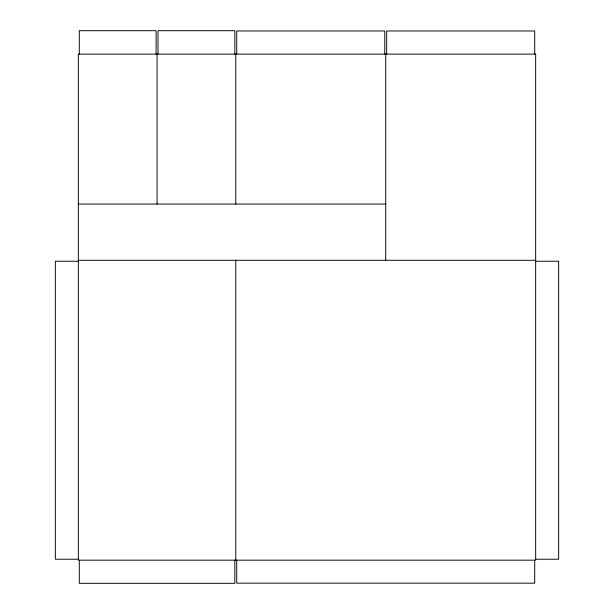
<?xml version="1.0" encoding="UTF-8"?>
<svg xmlns="http://www.w3.org/2000/svg" width="614" height="614" viewBox="0 0 614 614"><rect width="100%" height="100%" fill="white"/><g stroke="black" fill="none" stroke-linecap="round" stroke-linejoin="round"><path stroke-width="0.92" d="M78.339 204.055L385.722 204.055M78.339 260.29L535.661 260.29M78.339 261.242L55.344 261.242L55.344 559.216L78.339 559.216M535.661 261.242L558.656 261.242L558.656 559.216L535.661 559.216M534.71 54.116L534.71 30.976L386.674 30.976L386.674 54.116M534.71 560.168L534.71 583.17L236.728 583.17L236.728 560.168M385.722 54.116L385.722 260.29M384.771 54.116L384.771 30.976L236.728 30.976L236.728 54.116M235.776 54.116L235.776 204.055M235.776 260.29L235.776 560.168M234.824 54.116L234.824 30.7L158.013 30.7L158.013 54.116M234.824 560.168L234.824 583.3L79.29 583.3L79.29 560.168M157.061 54.116L157.061 204.055M156.109 54.116L156.109 30.7L79.29 30.7L79.29 54.116M535.661 54.116L78.339 54.116L78.339 560.168L535.661 560.168L535.661 54.116"/></g></svg>
